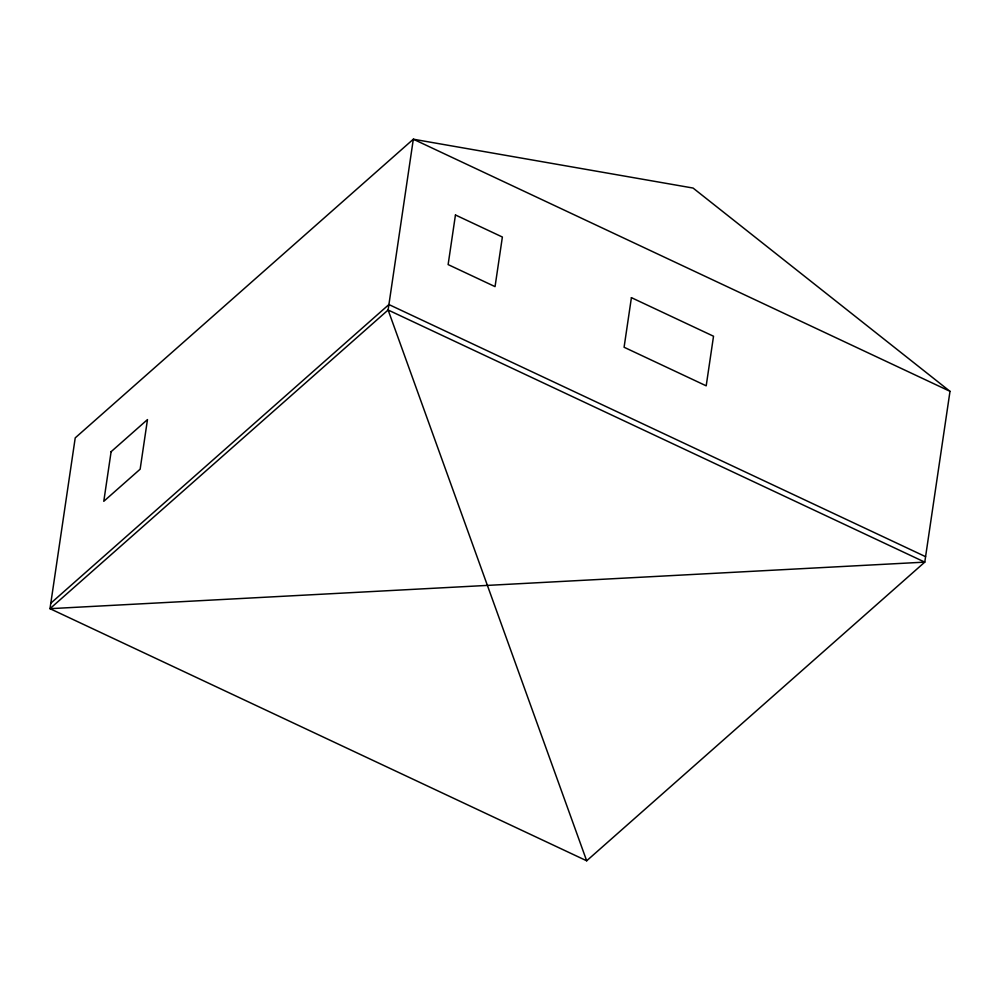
<?xml version="1.0" encoding="UTF-8"?>
<svg xmlns="http://www.w3.org/2000/svg" width="1000" height="1000" viewBox="0 0 1000 1000"><rect width="100%" height="100%" fill="white"/><g stroke="black" fill="none" stroke-linecap="round" stroke-linejoin="round"><path stroke-width="1.5" d="M950 391.325L924.775 562.125L586.675 860.788L50 608.675L75.225 437.875L413.325 139.213L693.062 188.05L950 391.325L413.325 139.213L388.113 310L586.675 860.788M50.8 603.212L388.913 304.55L925.588 556.663M111.112 451.7L103.787 501.3L140.15 469.188L147.475 419.588L111.112 451.7M455.45 214.988L448.125 264.587L495.05 286.625L502.375 237.025L455.45 214.988M631.413 297.65L624.087 347.25L706.2 385.825L713.525 336.225L631.413 297.65M388.113 310L50 608.675L924.775 562.125L388.113 310"/></g></svg>
